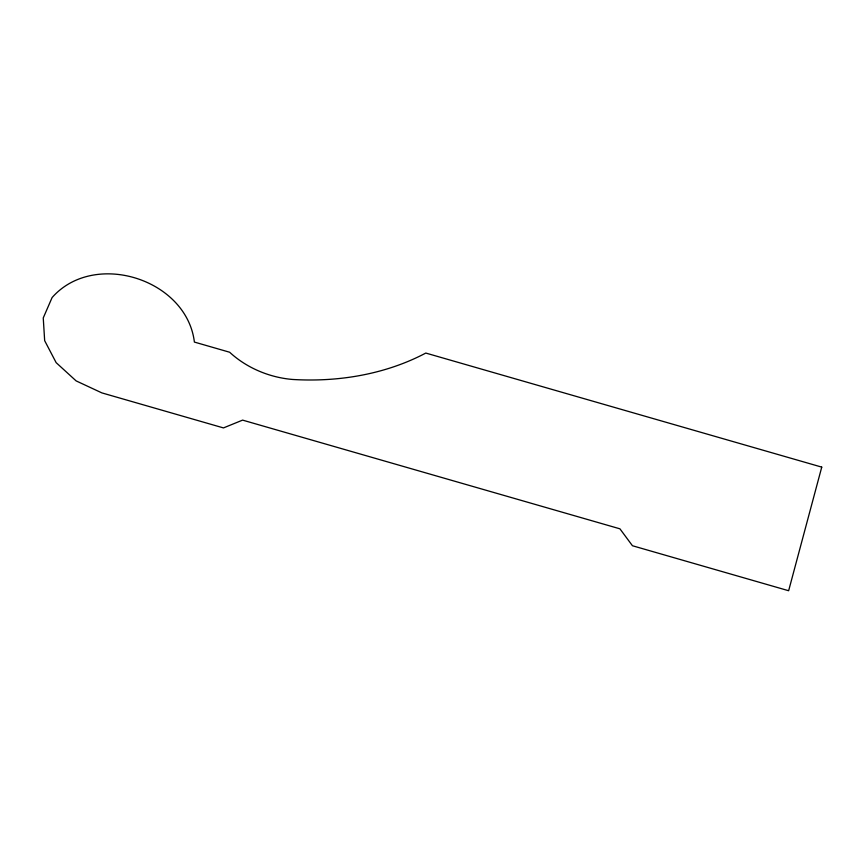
<?xml version="1.0" encoding="UTF-8"?>
<svg xmlns="http://www.w3.org/2000/svg" width="865" height="865" viewBox="0 0 865 865"><rect width="100%" height="100%" fill="white"/><g stroke="black" fill="none" stroke-linecap="round" stroke-linejoin="round"><path stroke-width="1.3" d="M821.75 467.122L788.642 590.73L632.445 545.739L619.924 528.818L242.6 420.12L223.462 427.916L101.875 392.894L76.12 380.892L56.149 362.651L44.666 340.669L43.25 317.942L52.095 297.56C94.188 249.801 186.775 279.038 194.387 342.075L229.647 352.239A85.181 66.108 17.7 0 0 292.489 379.454A245 190.127 17.7 0 0 425.796 353.061L821.75 467.122"/></g></svg>
